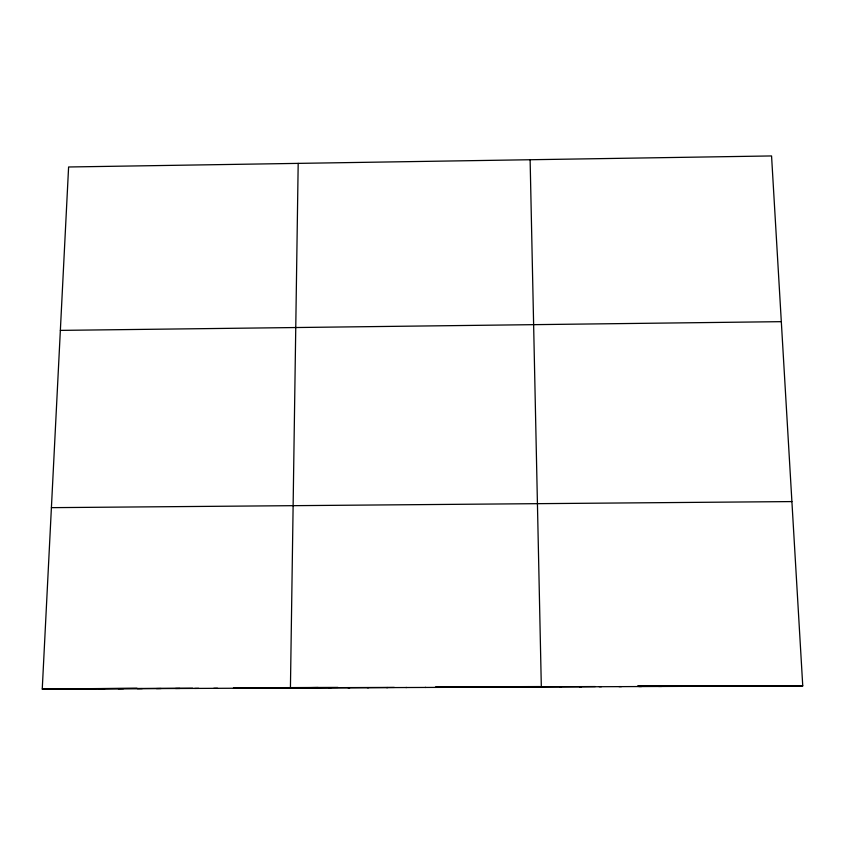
<?xml version="1.0" encoding="UTF-8"?>
<svg xmlns="http://www.w3.org/2000/svg" width="845" height="845" viewBox="0 0 845 845"><rect width="100%" height="100%" fill="white"/><g stroke="black" fill="none" stroke-linecap="round" stroke-linejoin="round"><path stroke-width="1.27" d="M298.19 163.381L290.426 688.02L318.132 687.492M42.25 689.055L68.603 166.983L771.559 155.945L802.75 685.865L42.25 689.055L137.017 688.252M425.183 687.45L425.732 687.407M405.885 687.534L406.72 687.492M386.598 687.619L387.739 687.577M367.332 687.693L368.758 687.65M348.077 687.777L349.809 687.735M328.842 687.862L330.86 687.809M309.629 687.936L311.932 687.893M252.063 688.179L255.253 688.126M271.234 688.094L274.129 688.052M234.076 688.242L236.389 688.21M175.549 688.495L179.89 688.443M194.646 688.421L198.712 688.369M213.774 688.337L217.545 688.284M60.354 330.384L781.319 321.66M99.277 688.823L104.78 688.76M118.321 688.738L123.539 688.675M137.376 688.664L142.309 688.601M156.452 688.58L161.089 688.517M51.408 507.655L791.902 501.581M234.171 687.841L337.937 687.407M435.957 686.996L539.733 686.562M637.743 686.151L741.371 685.717M71.128 688.76L192.744 688.252M233.421 688.083L394.319 687.407M435.355 687.238L595.303 686.562M637.489 686.256L778.773 685.791M753.877 685.717L802.75 685.865M717.965 686.182L722 686.214M737.812 686.108L742.153 686.129M757.68 686.024L762.338 686.045M678.313 686.351L681.725 686.383M698.128 686.267L701.846 686.298M658.519 686.436L661.614 686.457M638.736 686.52L641.524 686.541M618.973 686.605L621.455 686.626M599.232 686.689L601.397 686.71M579.501 686.763L581.36 686.795M559.791 686.848L561.333 686.879M528.146 686.615L541.328 686.964L530.121 159.737M520.995 687.017L521.935 687.048M501.909 687.091L502.553 687.133"/></g></svg>
